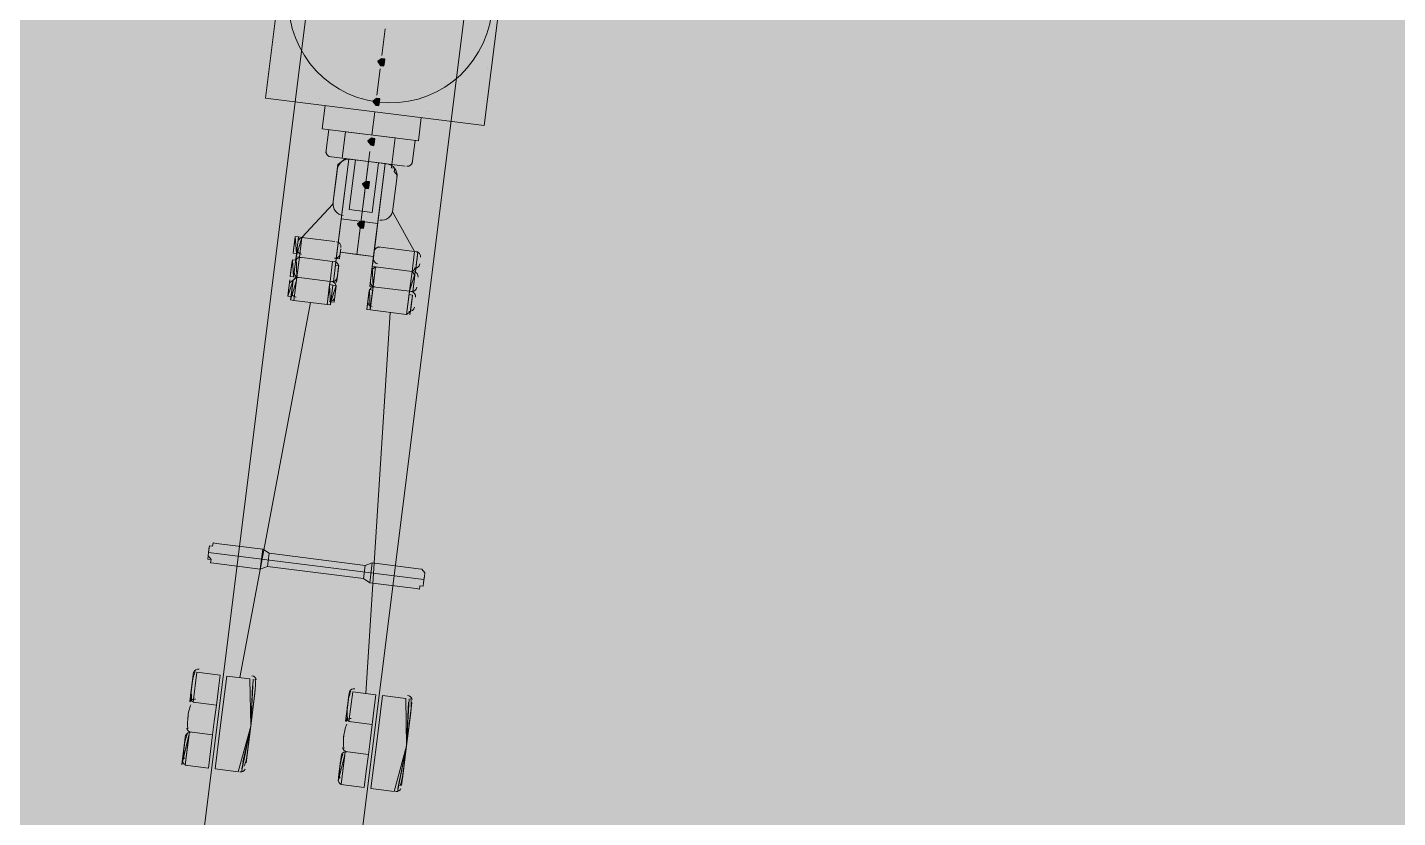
# Model space of a CAD drawing. Header units: metres. Extents: x -4 to 509425, y 7549 to 4732445.
# Drawn here: x 476057.508 to 476060.98, y 4719734.05 to 4719736.052 of the extents above; entities that cross this region are included whole.
import ezdxf

# ---------------------------------------------------------------- set-up
doc = ezdxf.new("R2010")
doc.units = ezdxf.units.M
doc.header["$LTSCALE"] = 0.01
doc.header["$MEASUREMENT"] = 0
doc.layers.get('0').update_dxf_attribs({"lineweight": 0})
doc.layers.add('_SUBESTACIÓN', color=1, linetype='Continuous')
doc.layers.add('SUBESTACION LA VID', color=253, linetype='Continuous')

# ---------------------------------------------------------------- blocks, each defined once
blk = doc.blocks.new('A$Cfff6051d')
at = {"layer": 'SUBESTACION LA VID', "transparency": 33554687}
h = blk.add_hatch(color=256, dxfattribs=at)
h.dxf.hatch_style = 2
h.paths.add_polyline_path([(476058.4125, 4719735.9628), (476058.4135, 4719735.9712), (476058.4051, 4719735.9722), (476058.3956, 4719735.9649), (476058.403, 4719735.9554), (476058.4114, 4719735.9544)])
h = blk.add_hatch(color=256, dxfattribs=at)
h.dxf.hatch_style = 2
h.paths.add_polyline_path([(476058.3998, 4719735.862), (476058.4009, 4719735.8704), (476058.3925, 4719735.8714), (476058.383, 4719735.8641), (476058.3904, 4719735.8546), (476058.3988, 4719735.8536)])
h = blk.add_hatch(color=256, dxfattribs=at)
h.dxf.hatch_style = 2
h.paths.add_polyline_path([(476058.3872, 4719735.7612), (476058.3882, 4719735.7696), (476058.3798, 4719735.7706), (476058.3704, 4719735.7633), (476058.3777, 4719735.7538), (476058.3861, 4719735.7528)])
h = blk.add_hatch(color=256, dxfattribs=at)
h.dxf.hatch_style = 2
h.paths.add_polyline_path([(476058.3735, 4719735.652), (476058.3745, 4719735.6604), (476058.3661, 4719735.6614), (476058.3567, 4719735.6541), (476058.364, 4719735.6446), (476058.3724, 4719735.6436)])
h = blk.add_hatch(color=256, dxfattribs=at)
h.dxf.hatch_style = 2
h.paths.add_polyline_path([(476058.3609, 4719735.5512), (476058.3619, 4719735.5596), (476058.3535, 4719735.5606), (476058.344, 4719735.5533), (476058.3514, 4719735.5438), (476058.3598, 4719735.5428)])
at = {"layer": 'SUBESTACION LA VID', "lineweight": 15}
for p, q in [((476058.4062, 4719735.9806), (476058.4146, 4719736.0478)), ((476058.1373, 4719736.0143), (476058.1373, 4719736.0143)), ((476058.3935, 4719735.8798), (476058.4019, 4719735.947)), ((476058.675, 4719735.9469), (476058.675, 4719735.9469)), ((476058.1216, 4719735.8883), (476058.1216, 4719735.8883)), ((476058.2476, 4719735.8725), (476058.2476, 4719735.8725)), ((476058.2623, 4719735.8536), (476058.2549, 4719735.7948)), ((476058.3809, 4719735.779), (476058.3883, 4719735.8378)), ((476058.3904, 4719735.8546), (476058.3904, 4719735.8546)), ((476058.5248, 4719735.8378), (476058.5248, 4719735.8378)), ((476058.5059, 4719735.8231), (476058.4985, 4719735.7643)), ((476058.6592, 4719735.8209), (476058.6592, 4719735.8209)), ((476058.2549, 4719735.7948), (476058.4985, 4719735.7643)), ((476058.2717, 4719735.7927), (476058.2643, 4719735.7339)), ((476058.3682, 4719735.6782), (476058.3756, 4719735.737)), ((476058.4901, 4719735.7653), (476058.4827, 4719735.7065)), ((476058.2717, 4719735.7245), (476058.3389, 4719735.716)), ((476058.4145, 4719735.7066), (476058.3221, 4719735.7181)), ((476058.3389, 4719735.716), (476058.3977, 4719735.7087)), ((476058.3977, 4719735.7087), (476058.4649, 4719735.7002)), ((476058.2926, 4719735.6877), (476058.2821, 4719735.6037)), ((476058.4333, 4719735.5847), (476058.4439, 4719735.6687)), ((476058.3556, 4719735.5774), (476058.363, 4719735.6362)), ((476058.2033, 4719735.5197), (476058.2821, 4719735.6037)), ((476058.3031, 4719735.5669), (476058.3955, 4719735.5553)), ((476058.4889, 4719735.4839), (476058.4333, 4719735.5847)), ((476058.343, 4719735.4766), (476058.3503, 4719735.5354)), ((476058.1823, 4719735.4882), (476058.1844, 4719735.505)), ((476058.2033, 4719735.5197), (476058.2873, 4719735.5092)), ((476058.302, 4719735.4903), (476058.2999, 4719735.4735)), ((476058.4889, 4719735.4839), (476058.3965, 4719735.4955)), ((476058.1749, 4719735.4294), (476058.1781, 4719735.4546)), ((476058.281, 4719735.4588), (476058.197, 4719735.4693)), ((476058.197, 4719735.4693), (476058.281, 4719735.4588)), ((476058.385, 4719735.4713), (476058.301, 4719735.4819)), ((476058.386, 4719735.4797), (476058.3839, 4719735.4629)), ((476058.4931, 4719735.4493), (476058.4952, 4719735.4661)), ((476058.2957, 4719735.4399), (476058.2925, 4719735.4147)), ((476058.3797, 4719735.4293), (476058.3766, 4719735.4041)), ((476058.3902, 4719735.4451), (476058.4826, 4719735.4335)), ((476058.4826, 4719735.4335), (476058.3902, 4719735.4451)), ((476058.1686, 4719735.379), (476058.1718, 4719735.4042)), ((476058.2747, 4719735.4084), (476058.1907, 4719735.4189)), ((476058.1907, 4719735.4189), (476058.2747, 4719735.4084)), ((476058.2894, 4719735.3895), (476058.2862, 4719735.3643)), ((476058.3839, 4719735.3947), (476058.4763, 4719735.3831)), ((476058.4763, 4719735.3831), (476058.3839, 4719735.3947)), ((476058.4858, 4719735.3905), (476058.4889, 4719735.4157)), ((476058.0465, 4719734.4046), (476058.2253, 4719735.3548)), ((476058.2673, 4719735.3496), (476058.1833, 4719735.3601)), ((476058.3734, 4719735.3789), (476058.3702, 4719735.3537)), ((476058.4794, 4719735.34), (476058.4826, 4719735.3652)), ((476058.4269, 4719735.3296), (476058.3657, 4719734.3646)), ((476058.3765, 4719735.3359), (476058.4689, 4719735.3243))]:
    blk.add_line(p, q, dxfattribs=at)
at = {"layer": 'SUBESTACION LA VID', "lineweight": 0}
for p, q in [((476058.2894, 4719735.4577), (476058.3221, 4719735.7181)), ((476058.3221, 4719735.7181), (476058.2905, 4719735.4661)), ((476058.2905, 4719735.4661), (476058.3221, 4719735.7181)), ((476058.3829, 4719735.4545), (476058.4145, 4719735.7066)), ((476058.3829, 4719735.4545), (476058.4145, 4719735.7066)), ((476058.1865, 4719735.5218), (476058.1813, 4719735.4798)), ((476058.1855, 4719735.5134), (476058.1813, 4719735.4798)), ((476058.1855, 4719735.5134), (476058.1813, 4719735.4798)), ((476058.1855, 4719735.5134), (476058.1823, 4719735.4882)), ((476058.1865, 4719735.5218), (476058.1897, 4719735.4788)), ((476058.1792, 4719735.463), (476058.1749, 4719735.4294)), ((476058.1792, 4719735.463), (476058.1749, 4719735.4294)), ((476058.1781, 4719735.4546), (476058.1749, 4719735.4294)), ((476058.1886, 4719735.4704), (476058.1823, 4719735.42)), ((476058.1886, 4719735.4704), (476058.1907, 4719735.4189)), ((476058.2747, 4719735.4084), (476058.281, 4719735.4588)), ((476058.2747, 4719735.4084), (476058.281, 4719735.4588)), ((476058.3829, 4719735.4545), (476058.385, 4719735.4713)), ((476058.3829, 4719735.4545), (476058.385, 4719735.4713)), ((476058.3829, 4719735.4545), (476058.385, 4719735.4713)), ((476058.3839, 4719735.4629), (476058.385, 4719735.4713)), ((476058.4889, 4719735.4839), (476058.4826, 4719735.4335)), ((476058.4889, 4719735.4839), (476058.4826, 4719735.4335)), ((476058.4973, 4719735.4829), (476058.491, 4719735.4325)), ((476058.4963, 4719735.4745), (476058.4921, 4719735.4409)), ((476058.4963, 4719735.4745), (476058.4921, 4719735.4409)), ((476058.4963, 4719735.4745), (476058.4921, 4719735.4409)), ((476058.2831, 4719735.4073), (476058.2884, 4719735.4493)), ((476058.2831, 4719735.4073), (476058.2884, 4719735.4493)), ((476058.2831, 4719735.4073), (476058.2884, 4719735.4493)), ((476058.2915, 4719735.4063), (476058.2968, 4719735.4483)), ((476058.3755, 4719735.3957), (476058.3808, 4719735.4377)), ((476058.3755, 4719735.3957), (476058.3808, 4719735.4377)), ((476058.3766, 4719735.4041), (476058.3808, 4719735.4377)), ((476058.3766, 4719735.4041), (476058.3808, 4719735.4377)), ((476058.3839, 4719735.3947), (476058.3818, 4719735.4461)), ((476058.3839, 4719735.3947), (476058.3902, 4719735.4451)), ((476058.3839, 4719735.3947), (476058.3902, 4719735.4451)), ((476058.4689, 4719735.3243), (476058.4826, 4719735.4335)), ((476058.491, 4719735.4325), (476058.4763, 4719735.3831)), ((476058.49, 4719735.4241), (476058.4847, 4719735.3821)), ((476058.49, 4719735.4241), (476058.4858, 4719735.3905)), ((476058.49, 4719735.4241), (476058.4858, 4719735.3905)), ((476058.49, 4719735.4241), (476058.4858, 4719735.3905)), ((476058.1728, 4719735.4126), (476058.1676, 4719735.3706)), ((476058.1812, 4719735.4116), (476058.1676, 4719735.3706)), ((476058.1718, 4719735.4042), (476058.1676, 4719735.3706)), ((476058.1718, 4719735.4042), (476058.1676, 4719735.3706)), ((476058.1718, 4719735.4042), (476058.1676, 4719735.3706)), ((476058.1718, 4719735.4042), (476058.1686, 4719735.379)), ((476058.1812, 4719735.4116), (476058.1749, 4719735.3612)), ((476058.1812, 4719735.4116), (476058.1749, 4719735.3612)), ((476058.1812, 4719735.4116), (476058.1749, 4719735.3612)), ((476058.1896, 4719735.4105), (476058.1749, 4719735.3612)), ((476058.1812, 4719735.4116), (476058.176, 4719735.3696)), ((476058.2757, 4719735.3485), (476058.282, 4719735.3989)), ((476058.2768, 4719735.3569), (476058.282, 4719735.3989)), ((476058.2768, 4719735.3569), (476058.282, 4719735.3989)), ((476058.2768, 4719735.3569), (476058.2904, 4719735.3979)), ((476058.2768, 4719735.3569), (476058.2904, 4719735.3979)), ((476058.2852, 4719735.3559), (476058.2894, 4719735.3895)), ((476058.2852, 4719735.3559), (476058.2894, 4719735.3895)), ((476058.2852, 4719735.3559), (476058.2894, 4719735.3895)), ((476058.2862, 4719735.3643), (476058.2894, 4719735.3895)), ((476058.3692, 4719735.3453), (476058.3744, 4719735.3873)), ((476058.3692, 4719735.3453), (476058.3744, 4719735.3873)), ((476058.3765, 4719735.3359), (476058.3828, 4719735.3863)), ((476058.3765, 4719735.3359), (476058.3828, 4719735.3863)), ((476058.3692, 4719735.3453), (476058.3734, 4719735.3789)), ((476058.3692, 4719735.3453), (476058.3734, 4719735.3789)), ((476058.3692, 4719735.3453), (476058.3734, 4719735.3789)), ((476058.3702, 4719735.3537), (476058.3734, 4719735.3789)), ((476058.3702, 4719735.3537), (476058.3734, 4719735.3789)), ((476058.3702, 4719735.3537), (476058.3734, 4719735.3789)), ((476058.4752, 4719735.3747), (476058.4689, 4719735.3243)), ((476058.4752, 4719735.3747), (476058.4689, 4719735.3243)), ((476058.4752, 4719735.3747), (476058.4689, 4719735.3243)), ((476058.4836, 4719735.3737), (476058.4773, 4719735.3232)), ((476058.4836, 4719735.3737), (476058.4784, 4719735.3316)), ((476058.4836, 4719735.3737), (476058.4784, 4719735.3316)), ((476058.4836, 4719735.3737), (476058.4784, 4719735.3316)), ((476058.4826, 4719735.3652), (476058.4784, 4719735.3316)), ((476058.4826, 4719735.3652), (476058.4784, 4719735.3316)), ((476057.9288, 4719734.4193), (476057.9194, 4719734.3437)), ((476057.9152, 4719734.3101), (476057.9141, 4719734.3017)), ((476057.9141, 4719734.3017), (476057.9141, 4719734.3017)), ((476057.9004, 4719734.1925), (476057.9088, 4719734.2597)), ((476058.31, 4719734.2606), (476058.3089, 4719734.2522)), ((476058.3089, 4719734.2522), (476058.3089, 4719734.2522)), ((476058.2952, 4719734.143), (476058.3121, 4719734.2092)), ((476058.4685, 4719734.2322), (476058.437, 4719734.1167))]:
    blk.add_line(p, q, dxfattribs=at)
at = {"layer": 'SUBESTACION LA VID', "lineweight": 15}
for points in [[(476062.275, 4719768.4732), (476062.0338, 4719766.5495), (476057.6569, 4719731.6377)], [(476062.6698, 4719768.4237), (476062.4286, 4719766.5), (476058.0517, 4719731.5882)], [(476058.735, 4719736.3575), (476058.6655, 4719735.8031), (476058.111, 4719735.8726), (476058.1806, 4719736.427), (476058.735, 4719736.3575)], [(476058.3053, 4719735.7202), (476058.3137, 4719735.7874), (476058.4397, 4719735.7716), (476058.4313, 4719735.7044), (476058.3053, 4719735.7202)], [(476058.2821, 4719735.6037), (476058.2926, 4719735.6877), (476058.2937, 4719735.6961), (476058.2947, 4719735.7045), (476058.3042, 4719735.7118), (476058.3137, 4719735.7192), (476058.3221, 4719735.7181), (476058.3725, 4719735.7118), (476058.343, 4719735.4766), (476058.301, 4719735.4819), (476058.2999, 4719735.4735), (476058.2989, 4719735.4651), (476058.2905, 4719735.4661), (476058.2894, 4719735.4577), (476058.281, 4719735.4588), (476058.2894, 4719735.4577), (476058.2884, 4719735.4493), (476058.2968, 4719735.4483), (476058.2957, 4719735.4399), (476058.2925, 4719735.4147), (476058.2915, 4719735.4063), (476058.2831, 4719735.4073), (476058.2747, 4719735.4084), (476058.2736, 4719735.4), (476058.282, 4719735.3989), (476058.2904, 4719735.3979), (476058.2894, 4719735.3895), (476058.2862, 4719735.3643), (476058.2852, 4719735.3559), (476058.2768, 4719735.3569), (476058.2757, 4719735.3485), (476058.2673, 4719735.3496), (476058.1833, 4719735.3601), (476058.1749, 4719735.3612), (476058.176, 4719735.3696), (476058.1676, 4719735.3706), (476058.1686, 4719735.379), (476058.1718, 4719735.4042), (476058.1812, 4719735.4116), (476058.1907, 4719735.4189), (476058.1823, 4719735.42), (476058.1739, 4719735.421), (476058.1749, 4719735.4294), (476058.1781, 4719735.4546), (476058.1792, 4719735.463), (476058.1876, 4719735.462), (476058.1886, 4719735.4704), (476058.197, 4719735.4693), (476058.1886, 4719735.4704), (476058.1897, 4719735.4788), (476058.1813, 4719735.4798), (476058.1823, 4719735.4882), (476058.1844, 4719735.505), (476058.1855, 4719735.5134), (476058.1865, 4719735.5218), (476058.1949, 4719735.5208), (476058.2033, 4719735.5197), (476058.2821, 4719735.6037)], [(476058.3389, 4719735.716), (476058.3231, 4719735.59), (476058.3819, 4719735.5827), (476058.3977, 4719735.7087)], [(476058.4333, 4719735.5847), (476058.4439, 4719735.6687), (476058.4449, 4719735.6771), (476058.4376, 4719735.6866), (476058.4386, 4719735.695), (476058.4302, 4719735.696), (476058.4313, 4719735.7044), (476058.4229, 4719735.7055), (476058.4145, 4719735.7066), (476058.3725, 4719735.7118), (476058.343, 4719735.4766), (476058.385, 4719735.4713), (476058.3839, 4719735.4629), (476058.3829, 4719735.4545), (476058.3818, 4719735.4461), (476058.3902, 4719735.4451), (476058.3818, 4719735.4461), (476058.3808, 4719735.4377), (476058.3797, 4719735.4293), (476058.3766, 4719735.4041), (476058.3755, 4719735.3957), (476058.3839, 4719735.3947), (476058.3828, 4719735.3863), (476058.3744, 4719735.3873), (476058.3734, 4719735.3789), (476058.3702, 4719735.3537), (476058.3692, 4719735.3453), (476058.3681, 4719735.3369), (476058.3765, 4719735.3359), (476058.4689, 4719735.3243), (476058.4784, 4719735.3316), (476058.4794, 4719735.34), (476058.4826, 4719735.3652), (476058.4836, 4719735.3737), (476058.4752, 4719735.3747), (476058.4763, 4719735.3831), (476058.4847, 4719735.3821), (476058.4858, 4719735.3905), (476058.4889, 4719735.4157), (476058.49, 4719735.4241), (476058.4826, 4719735.4335), (476058.4921, 4719735.4409), (476058.4931, 4719735.4493), (476058.4952, 4719735.4661), (476058.4963, 4719735.4745), (476058.4973, 4719735.4829), (476058.4889, 4719735.4839), (476058.4333, 4719735.5847)], [(476057.9867, 4719734.7448), (476057.9783, 4719734.7459), (476057.9773, 4719734.7375), (476057.9689, 4719734.7385), (476057.9678, 4719734.7301), (476057.9657, 4719734.7133), (476057.9731, 4719734.7039), (476057.972, 4719734.6955), (476057.9804, 4719734.6944), (476058.098, 4719734.6797), (476058.1043, 4719734.7301), (476057.9867, 4719734.7448)], [(476058.5128, 4719734.6533), (476058.5138, 4719734.6617), (476058.5149, 4719734.6701), (476058.5075, 4719734.6795), (476058.4991, 4719734.6806), (476058.3815, 4719734.6953), (476058.3637, 4719734.689), (476058.1201, 4719734.7196), (476058.1043, 4719734.7301), (476057.9867, 4719734.7448), (476057.9783, 4719734.7459), (476057.9773, 4719734.7375), (476057.9689, 4719734.7385), (476057.9678, 4719734.7301), (476057.9668, 4719734.7217), (476058.5128, 4719734.6533)], [(476058.1043, 4719734.7301), (476058.098, 4719734.6797), (476058.1159, 4719734.686), (476058.1201, 4719734.7196), (476058.1043, 4719734.7301)], [(476058.5128, 4719734.6533), (476058.5117, 4719734.6449), (476058.5107, 4719734.6365), (476058.5023, 4719734.6375), (476058.5012, 4719734.6291), (476058.4928, 4719734.6302), (476058.3752, 4719734.6449), (476058.3595, 4719734.6554), (476058.1159, 4719734.686), (476058.098, 4719734.6797), (476057.9804, 4719734.6944), (476057.972, 4719734.6955), (476057.9731, 4719734.7039), (476057.9647, 4719734.7049), (476057.9657, 4719734.7133), (476057.9668, 4719734.7217), (476058.5128, 4719734.6533)], [(476058.3637, 4719734.689), (476058.3595, 4719734.6554), (476058.1159, 4719734.686), (476058.1201, 4719734.7196), (476058.3637, 4719734.689)], [(476058.3815, 4719734.6953), (476058.3752, 4719734.6449), (476058.3595, 4719734.6554), (476058.3637, 4719734.689), (476058.3815, 4719734.6953)], [(476058.4991, 4719734.6806), (476058.3815, 4719734.6953), (476058.3752, 4719734.6449), (476058.4928, 4719734.6302), (476058.5012, 4719734.6291), (476058.5023, 4719734.6375), (476058.5107, 4719734.6365), (476058.5117, 4719734.6449), (476058.5138, 4719734.6617), (476058.5149, 4719734.6701), (476058.5075, 4719734.6795), (476058.4991, 4719734.6806)], [(476057.9278, 4719734.3427), (476057.9866, 4719734.3353), (476057.9918, 4719734.3773), (476057.996, 4719734.4109), (476057.9372, 4719734.4183)], [(476058.0422, 4719734.1662), (476057.9834, 4719734.1736), (476057.9981, 4719734.2912), (476058.0129, 4719734.4088), (476058.0717, 4719734.4014)], [(476058.0842, 4719734.3657), (476058.0737, 4719734.2817), (476058.0642, 4719734.2061)], [(476058.3226, 4719734.2932), (476058.3814, 4719734.2858), (476058.3867, 4719734.3278), (476058.3909, 4719734.3614), (476058.3321, 4719734.3688)], [(476058.437, 4719734.1167), (476058.3782, 4719734.1241), (476058.3929, 4719734.2417), (476058.4077, 4719734.3593), (476058.4665, 4719734.3519)], [(476057.9183, 4719734.2671), (476057.9771, 4719734.2597), (476057.9813, 4719734.2933), (476057.9866, 4719734.3353), (476057.9278, 4719734.3427)], [(476058.4791, 4719734.3162), (476058.4685, 4719734.2322), (476058.4591, 4719734.1566)], [(476058.3131, 4719734.2176), (476058.3719, 4719734.2102), (476058.3761, 4719734.2438), (476058.3814, 4719734.2858), (476058.3226, 4719734.2932)], [(476057.9078, 4719734.1831), (476057.9666, 4719734.1757), (476057.9718, 4719734.2177), (476057.9771, 4719734.2597), (476057.9183, 4719734.2671)], [(476058.3026, 4719734.1336), (476058.3614, 4719734.1262), (476058.3666, 4719734.1682), (476058.3719, 4719734.2102), (476058.3131, 4719734.2176)]]:
    blk.add_lwpolyline(points, dxfattribs=at)
at = {"layer": 'SUBESTACION LA VID'}
for points in [[(476058.4125, 4719735.9628), (476058.4135, 4719735.9712), (476058.4051, 4719735.9722), (476058.3956, 4719735.9649), (476058.403, 4719735.9554), (476058.4114, 4719735.9544)], [(476058.3998, 4719735.862), (476058.4009, 4719735.8704), (476058.3925, 4719735.8714), (476058.383, 4719735.8641), (476058.3904, 4719735.8546), (476058.3988, 4719735.8536)], [(476058.3872, 4719735.7612), (476058.3882, 4719735.7696), (476058.3798, 4719735.7706), (476058.3704, 4719735.7633), (476058.3777, 4719735.7538), (476058.3861, 4719735.7528)], [(476058.3735, 4719735.652), (476058.3745, 4719735.6604), (476058.3661, 4719735.6614), (476058.3567, 4719735.6541), (476058.364, 4719735.6446), (476058.3724, 4719735.6436)], [(476058.3609, 4719735.5512), (476058.3619, 4719735.5596), (476058.3535, 4719735.5606), (476058.344, 4719735.5533), (476058.3514, 4719735.5438), (476058.3598, 4719735.5428)]]:
    blk.add_lwpolyline(points, close=True, dxfattribs=at)
at = {"layer": 'SUBESTACION LA VID', "lineweight": 0}
for points in [[(476058.4125, 4719735.9628), (476058.4135, 4719735.9712), (476058.4051, 4719735.9722), (476058.3956, 4719735.9649), (476058.403, 4719735.9554), (476058.4114, 4719735.9544)], [(476058.3998, 4719735.862), (476058.4009, 4719735.8704), (476058.3925, 4719735.8714), (476058.383, 4719735.8641), (476058.3904, 4719735.8546), (476058.3988, 4719735.8536)], [(476058.3872, 4719735.7612), (476058.3882, 4719735.7696), (476058.3798, 4719735.7706), (476058.3704, 4719735.7633), (476058.3777, 4719735.7538), (476058.3861, 4719735.7528)], [(476058.3735, 4719735.652), (476058.3745, 4719735.6604), (476058.3661, 4719735.6614), (476058.3567, 4719735.6541), (476058.364, 4719735.6446), (476058.3724, 4719735.6436)], [(476058.3609, 4719735.5512), (476058.3619, 4719735.5596), (476058.3535, 4719735.5606), (476058.344, 4719735.5533), (476058.3514, 4719735.5438), (476058.3598, 4719735.5428)]]:
    blk.add_lwpolyline(points, close=True, dxfattribs=at)
for points in [[(476058.2937, 4719735.6961), (476058.2821, 4719735.6037), (476058.2947, 4719735.7045), (476058.2821, 4719735.6037), (476058.2947, 4719735.7045)], [(476058.3221, 4719735.7181), (476058.2894, 4719735.4577), (476058.2831, 4719735.4073)], [(476058.2831, 4719735.4073), (476058.2894, 4719735.4577), (476058.3221, 4719735.7181), (476058.2894, 4719735.4577)], [(476058.3829, 4719735.4545), (476058.4145, 4719735.7066), (476058.3818, 4719735.4461), (476058.3755, 4719735.3957)], [(476058.1855, 4719735.5134), (476058.1813, 4719735.4798), (476058.1855, 4719735.5134)], [(476058.1949, 4719735.5208), (476058.1886, 4719735.4704), (476058.1823, 4719735.42)], [(476058.1823, 4719735.42), (476058.1886, 4719735.4704), (476058.1949, 4719735.5208)], [(476058.1823, 4719735.42), (476058.1886, 4719735.4704), (476058.1949, 4719735.5208)], [(476058.1949, 4719735.5208), (476058.1886, 4719735.4704), (476058.2033, 4719735.5197)], [(476058.2033, 4719735.5197), (476058.197, 4719735.4693), (476058.1907, 4719735.4189)], [(476058.1739, 4719735.421), (476058.1792, 4719735.463), (476058.1823, 4719735.42)], [(476058.1792, 4719735.463), (476058.1749, 4719735.4294), (476058.1792, 4719735.463)], [(476058.197, 4719735.4693), (476058.1833, 4719735.3601), (476058.1907, 4719735.4189)], [(476058.2831, 4719735.4073), (476058.2894, 4719735.4577), (476058.2831, 4719735.4073)], [(476058.4889, 4719735.4839), (476058.4826, 4719735.4335), (476058.4763, 4719735.3831)], [(476058.4889, 4719735.4839), (476058.4826, 4719735.4335), (476058.4763, 4719735.3831)], [(476058.4763, 4719735.3831), (476058.4826, 4719735.4335), (476058.4889, 4719735.4839)], [(476058.4973, 4719735.4829), (476058.4921, 4719735.4409), (476058.4973, 4719735.4829)], [(476058.4921, 4719735.4409), (476058.4963, 4719735.4745), (476058.4931, 4719735.4493)], [(476058.2831, 4719735.4073), (476058.2884, 4719735.4493), (476058.2831, 4719735.4073)], [(476058.2925, 4719735.4147), (476058.2968, 4719735.4483), (476058.2925, 4719735.4147)], [(476058.2925, 4719735.4147), (476058.2968, 4719735.4483), (476058.2925, 4719735.4147)], [(476058.2968, 4719735.4483), (476058.2925, 4719735.4147), (476058.2957, 4719735.4399)], [(476058.2925, 4719735.4147), (476058.2957, 4719735.4399), (476058.2925, 4719735.4147)], [(476058.3808, 4719735.4377), (476058.3755, 4719735.3957), (476058.3818, 4719735.4461)], [(476058.3755, 4719735.3957), (476058.3808, 4719735.4377), (476058.3755, 4719735.3957)], [(476058.3902, 4719735.4451), (476058.3765, 4719735.3359), (476058.3839, 4719735.3947)], [(476058.3766, 4719735.4041), (476058.3808, 4719735.4377), (476058.3766, 4719735.4041)], [(476058.3766, 4719735.4041), (476058.3808, 4719735.4377), (476058.3766, 4719735.4041)], [(476058.3766, 4719735.4041), (476058.3797, 4719735.4293), (476058.3766, 4719735.4041)], [(476058.4689, 4719735.3243), (476058.4763, 4719735.3831), (476058.4826, 4719735.4335)], [(476058.49, 4719735.4241), (476058.4847, 4719735.3821), (476058.49, 4719735.4241)], [(476058.4889, 4719735.4157), (476058.4858, 4719735.3905), (476058.49, 4719735.4241)], [(476058.2747, 4719735.4084), (476058.2673, 4719735.3496), (476058.2736, 4719735.4)], [(476058.2673, 4719735.3496), (476058.2736, 4719735.4), (476058.2673, 4719735.3496)], [(476058.2673, 4719735.3496), (476058.2736, 4719735.4), (476058.2757, 4719735.3485)], [(476058.2757, 4719735.3485), (476058.282, 4719735.3989), (476058.2757, 4719735.3485)], [(476058.2757, 4719735.3485), (476058.282, 4719735.3989), (476058.2757, 4719735.3485)], [(476058.2757, 4719735.3485), (476058.282, 4719735.3989), (476058.2757, 4719735.3485)], [(476058.2768, 4719735.3569), (476058.282, 4719735.3989), (476058.2768, 4719735.3569)], [(476058.2852, 4719735.3559), (476058.2894, 4719735.3895), (476058.2852, 4719735.3559)], [(476058.2862, 4719735.3643), (476058.2894, 4719735.3895), (476058.2862, 4719735.3643)], [(476058.3681, 4719735.3369), (476058.3744, 4719735.3873), (476058.3681, 4719735.3369)], [(476058.3681, 4719735.3369), (476058.3744, 4719735.3873), (476058.3765, 4719735.3359)], [(476058.3692, 4719735.3453), (476058.3744, 4719735.3873), (476058.3692, 4719735.3453)], [(476058.3692, 4719735.3453), (476058.3744, 4719735.3873), (476058.3692, 4719735.3453)], [(476058.3765, 4719735.3359), (476058.3828, 4719735.3863), (476058.3765, 4719735.3359)], [(476058.3765, 4719735.3359), (476058.3828, 4719735.3863), (476058.3765, 4719735.3359)], [(476058.3765, 4719735.3359), (476058.3828, 4719735.3863), (476058.3765, 4719735.3359)], [(476058.3702, 4719735.3537), (476058.3734, 4719735.3789), (476058.3692, 4719735.3453)], [(476058.4794, 4719735.34), (476058.4826, 4719735.3652), (476058.4784, 4719735.3316)], [(476057.9668, 4719734.7217), (476057.9689, 4719734.7385), (476057.9668, 4719734.7217), (476057.9689, 4719734.7385)], [(476057.9668, 4719734.7217), (476057.9657, 4719734.7133), (476057.9668, 4719734.7217), (476057.9647, 4719734.7049)], [(476057.9194, 4719734.3437), (476057.9288, 4719734.4193), (476057.9204, 4719734.3521)], [(476057.9288, 4719734.4193), (476057.9204, 4719734.3521), (476057.9288, 4719734.4193), (476057.9204, 4719734.3521)], [(476057.9288, 4719734.4193), (476057.9204, 4719734.3521), (476057.9278, 4719734.4109)], [(476057.9372, 4719734.4183), (476057.9278, 4719734.3427), (476057.9372, 4719734.4183)], [(476057.9204, 4719734.3521), (476057.9278, 4719734.4109), (476057.9215, 4719734.3605), (476057.9278, 4719734.4109)], [(476057.9267, 4719734.4025), (476057.9215, 4719734.3605), (476057.9267, 4719734.4025), (476057.9215, 4719734.3605)], [(476057.9215, 4719734.3605), (476057.9267, 4719734.4025), (476057.9225, 4719734.3689), (476057.9267, 4719734.4025)], [(476057.9257, 4719734.3941), (476057.9225, 4719734.3689), (476057.9257, 4719734.3941)], [(476057.9225, 4719734.3689), (476057.9257, 4719734.3941), (476057.9236, 4719734.3773)], [(476057.9257, 4719734.3941), (476057.9236, 4719734.3773), (476057.9257, 4719734.3941)], [(476057.9246, 4719734.3857), (476057.9236, 4719734.3773), (476057.9246, 4719734.3857)], [(476058.0737, 4719734.2817), (476058.0717, 4719734.4014), (476058.0737, 4719734.2817)], [(476058.0737, 4719734.2817), (476058.079, 4719734.392), (476058.0737, 4719734.2817), (476058.0801, 4719734.4004), (476058.0737, 4719734.2817), (476058.0801, 4719734.4004), (476058.0737, 4719734.2817), (476058.0801, 4719734.4004)], [(476058.0737, 4719734.2817), (476058.0842, 4719734.3657), (476058.0737, 4719734.2817), (476058.0853, 4719734.3741), (476058.0737, 4719734.2817), (476058.0853, 4719734.3741), (476058.0737, 4719734.2817), (476058.078, 4719734.3836), (476058.0737, 4719734.2817), (476058.078, 4719734.3836)], [(476058.3142, 4719734.2942), (476058.3237, 4719734.3698), (476058.3152, 4719734.3026)], [(476058.3237, 4719734.3698), (476058.3152, 4719734.3026), (476058.3237, 4719734.3698), (476058.3152, 4719734.3026)], [(476058.3237, 4719734.3698), (476058.3152, 4719734.3026), (476058.3226, 4719734.3614)], [(476058.3152, 4719734.3026), (476058.3226, 4719734.3614), (476058.3163, 4719734.311), (476058.3226, 4719734.3614)], [(476058.3216, 4719734.353), (476058.3163, 4719734.311), (476058.3216, 4719734.353), (476058.3163, 4719734.311)], [(476058.3163, 4719734.311), (476058.3216, 4719734.353), (476058.3173, 4719734.3194), (476058.3216, 4719734.353)], [(476058.3205, 4719734.3446), (476058.3173, 4719734.3194), (476058.3205, 4719734.3446)], [(476058.3173, 4719734.3194), (476058.3205, 4719734.3446), (476058.3184, 4719734.3278)], [(476058.3205, 4719734.3446), (476058.3184, 4719734.3278), (476058.3205, 4719734.3446)], [(476058.3321, 4719734.3688), (476058.3226, 4719734.2932), (476058.3321, 4719734.3688)], [(476058.3321, 4719734.3688), (476058.3226, 4719734.2932), (476058.3321, 4719734.3688), (476058.3226, 4719734.2932), (476058.3321, 4719734.3688)], [(476058.4685, 4719734.2322), (476058.4749, 4719734.3509), (476058.4685, 4719734.2322), (476058.4749, 4719734.3509), (476058.4685, 4719734.2322), (476058.4749, 4719734.3509), (476058.4685, 4719734.2322), (476058.4665, 4719734.3519)], [(476058.3195, 4719734.3362), (476058.3184, 4719734.3278), (476058.3195, 4719734.3362)], [(476058.4822, 4719734.3414), (476058.4685, 4719734.2322), (476058.4738, 4719734.3425)], [(476058.4685, 4719734.2322), (476058.4791, 4719734.3162), (476058.4685, 4719734.2322), (476058.4801, 4719734.3246), (476058.4685, 4719734.2322), (476058.4801, 4719734.3246), (476058.4685, 4719734.2322), (476058.4812, 4719734.333), (476058.4685, 4719734.2322), (476058.4812, 4719734.333)], [(476058.0737, 4719734.2817), (476058.0516, 4719734.1736), (476058.0737, 4719734.2817), (476058.0516, 4719734.1736), (476058.0737, 4719734.2817), (476058.0506, 4719734.1652), (476058.0737, 4719734.2817), (476058.0422, 4719734.1662), (476058.0737, 4719734.2817)], [(476058.0737, 4719734.2817), (476058.0527, 4719734.182), (476058.0737, 4719734.2817), (476058.0527, 4719734.182)], [(476058.0737, 4719734.2817), (476058.0632, 4719734.1977), (476058.0737, 4719734.2817), (476058.0632, 4719734.1977), (476058.0737, 4719734.2817), (476058.0621, 4719734.1893), (476058.0737, 4719734.2817), (476058.0537, 4719734.1904)], [(476057.9172, 4719734.2587), (476057.8994, 4719734.1841), (476057.9088, 4719734.2597), (476057.8994, 4719734.1841), (476057.9088, 4719734.2597)], [(476057.9004, 4719734.1925), (476057.9088, 4719734.2597), (476057.9004, 4719734.1925)], [(476057.9004, 4719734.1925), (476057.9088, 4719734.2597), (476057.9004, 4719734.1925), (476057.9088, 4719734.2597)], [(476057.9004, 4719734.1925), (476057.9078, 4719734.2513), (476057.9004, 4719734.1925)], [(476057.9004, 4719734.1925), (476057.9078, 4719734.2513), (476057.9004, 4719734.1925), (476057.9078, 4719734.2513)], [(476057.9078, 4719734.2513), (476057.9015, 4719734.2009), (476057.9067, 4719734.2429), (476057.9015, 4719734.2009)], [(476057.9015, 4719734.2009), (476057.9067, 4719734.2429), (476057.9015, 4719734.2009), (476057.9067, 4719734.2429)], [(476057.9067, 4719734.2429), (476057.9025, 4719734.2093), (476057.9057, 4719734.2345)], [(476057.9183, 4719734.2671), (476057.9078, 4719734.1831), (476057.9172, 4719734.2587)], [(476057.9078, 4719734.1831), (476057.9172, 4719734.2587), (476057.9078, 4719734.1831), (476057.9172, 4719734.2587), (476057.9078, 4719734.1831)], [(476057.9078, 4719734.1831), (476057.9172, 4719734.2587), (476057.9078, 4719734.1831), (476057.9172, 4719734.2587)], [(476057.9036, 4719734.2177), (476057.9057, 4719734.2345), (476057.9036, 4719734.2177)], [(476057.9057, 4719734.2345), (476057.9036, 4719734.2177), (476057.9046, 4719734.2261)], [(476057.9036, 4719734.2177), (476057.9046, 4719734.2261), (476057.9036, 4719734.2177)], [(476058.2952, 4719734.143), (476058.3037, 4719734.2102), (476058.2952, 4719734.143)], [(476058.2952, 4719734.143), (476058.3037, 4719734.2102), (476058.2952, 4719734.143), (476058.3037, 4719734.2102)], [(476058.3131, 4719734.2176), (476058.3026, 4719734.1336), (476058.3121, 4719734.2092)], [(476058.3026, 4719734.1336), (476058.3121, 4719734.2092), (476058.3026, 4719734.1336), (476058.3121, 4719734.2092), (476058.3026, 4719734.1336)], [(476058.3026, 4719734.1336), (476058.3121, 4719734.2092), (476058.3026, 4719734.1336), (476058.3121, 4719734.2092)], [(476058.3026, 4719734.1336), (476058.3121, 4719734.2092), (476058.3026, 4719734.1336), (476058.3121, 4719734.2092), (476058.3026, 4719734.1336)], [(476058.4685, 4719734.2322), (476058.4464, 4719734.1241), (476058.4685, 4719734.2322), (476058.4464, 4719734.1241), (476058.4685, 4719734.2322), (476058.4454, 4719734.1157), (476058.4685, 4719734.2322), (476058.4454, 4719734.1157)], [(476058.4685, 4719734.2322), (476058.4559, 4719734.1314), (476058.4685, 4719734.2322), (476058.4559, 4719734.1314)], [(476058.4685, 4719734.2322), (476058.458, 4719734.1482), (476058.4685, 4719734.2322), (476058.458, 4719734.1482), (476058.4685, 4719734.2322), (476058.4569, 4719734.1398), (476058.4685, 4719734.2322), (476058.4569, 4719734.1398)], [(476058.2952, 4719734.143), (476058.3026, 4719734.2018), (476058.2952, 4719734.143)], [(476058.2952, 4719734.143), (476058.3026, 4719734.2018), (476058.2952, 4719734.143), (476058.3026, 4719734.2018)], [(476058.3026, 4719734.2018), (476058.2963, 4719734.1514), (476058.3016, 4719734.1934), (476058.2963, 4719734.1514)], [(476058.2963, 4719734.1514), (476058.3016, 4719734.1934), (476058.2963, 4719734.1514), (476058.3016, 4719734.1934)], [(476058.3016, 4719734.1934), (476058.2973, 4719734.1598), (476058.3005, 4719734.185)], [(476058.2984, 4719734.1682), (476058.3005, 4719734.185), (476058.2984, 4719734.1682)], [(476058.3005, 4719734.185), (476058.2984, 4719734.1682), (476058.2994, 4719734.1766)], [(476058.2984, 4719734.1682), (476058.2994, 4719734.1766), (476058.2984, 4719734.1682)]]:
    blk.add_lwpolyline(points, dxfattribs=at)
at = {"layer": 'SUBESTACION LA VID', "lineweight": 15}
blk.add_open_spline([(476058.4599, 4719736.3749), (476058.3184, 4719736.3927), (476058.1893, 4719736.2923), (476058.1715, 4719736.1508), (476058.1538, 4719736.0093), (476058.2541, 4719735.8802), (476058.3956, 4719735.8625), (476058.5371, 4719735.8448), (476058.6662, 4719735.9451), (476058.6839, 4719736.0866), (476058.7017, 4719736.2281), (476058.6014, 4719736.3572), (476058.4599, 4719736.3749)], degree=3, knots=[0, 0, 0, 0, 1, 1, 1, 2, 2, 2, 3, 3, 3, 4, 4, 4, 4], dxfattribs=at)
for points in [[(476058.2648, 4719735.7381), (476058.264, 4719735.7312), (476058.2689, 4719735.7248), (476058.2759, 4719735.7239)], [(476058.3263, 4719735.7176), (476058.31, 4719735.7197), (476058.2952, 4719735.7081), (476058.2932, 4719735.6919)], [(476058.4444, 4719735.6729), (476058.4464, 4719735.6892), (476058.4349, 4719735.704), (476058.4187, 4719735.706)], [(476058.4691, 4719735.6997), (476058.476, 4719735.6988), (476058.4824, 4719735.7038), (476058.4832, 4719735.7107)], [(476058.2826, 4719735.6079), (476058.2806, 4719735.5917), (476058.2921, 4719735.5768), (476058.3084, 4719735.5748)], [(476058.4008, 4719735.5632), (476058.417, 4719735.5612), (476058.4318, 4719735.5727), (476058.4338, 4719735.5889)], [(476058.1912, 4719735.4914), (476058.1904, 4719735.4844), (476058.1953, 4719735.4781), (476058.2023, 4719735.4772)], [(476058.2075, 4719735.5192), (476058.2006, 4719735.5201), (476058.1942, 4719735.5151), (476058.1933, 4719735.5082)], [(476058.3025, 4719735.4945), (476058.3034, 4719735.5014), (476058.2985, 4719735.5078), (476058.2915, 4719735.5087)], [(476058.4007, 4719735.495), (476058.3938, 4719735.4958), (476058.3874, 4719735.4909), (476058.3866, 4719735.4839)], [(476058.2012, 4719735.4688), (476058.1942, 4719735.4697), (476058.1879, 4719735.4647), (476058.187, 4719735.4578)], [(476058.2962, 4719735.4441), (476058.2971, 4719735.451), (476058.2922, 4719735.4574), (476058.2852, 4719735.4583)], [(476058.2863, 4719735.4667), (476058.2932, 4719735.4658), (476058.2996, 4719735.4707), (476058.3004, 4719735.4777)], [(476058.3844, 4719735.4671), (476058.3836, 4719735.4602), (476058.3885, 4719735.4538), (476058.3955, 4719735.453)], [(476058.5042, 4719735.4692), (476058.505, 4719735.4762), (476058.5001, 4719735.4825), (476058.4931, 4719735.4834)], [(476058.1839, 4719735.4326), (476058.183, 4719735.4256), (476058.1879, 4719735.4193), (476058.1949, 4719735.4184)], [(476058.3944, 4719735.4446), (476058.3874, 4719735.4454), (476058.3811, 4719735.4405), (476058.3802, 4719735.4335)], [(476058.4978, 4719735.4188), (476058.4987, 4719735.4258), (476058.4938, 4719735.4321), (476058.4868, 4719735.433)], [(476058.4879, 4719735.4414), (476058.4948, 4719735.4405), (476058.5012, 4719735.4454), (476058.502, 4719735.4524)], [(476058.1949, 4719735.4184), (476058.1879, 4719735.4193), (476058.1816, 4719735.4143), (476058.1807, 4719735.4074)], [(476058.2789, 4719735.4079), (476058.2858, 4719735.407), (476058.2922, 4719735.4119), (476058.2931, 4719735.4189)], [(476058.2899, 4719735.3937), (476058.2908, 4719735.4006), (476058.2858, 4719735.407), (476058.2789, 4719735.4079)], [(476058.3881, 4719735.3942), (476058.3811, 4719735.395), (476058.3748, 4719735.3901), (476058.3739, 4719735.3831)], [(476058.3771, 4719735.4083), (476058.3762, 4719735.4014), (476058.3811, 4719735.395), (476058.3881, 4719735.3942)], [(476058.4805, 4719735.3826), (476058.4875, 4719735.3817), (476058.4938, 4719735.3866), (476058.4947, 4719735.3936)], [(476058.1775, 4719735.3822), (476058.1767, 4719735.3752), (476058.1816, 4719735.3689), (476058.1886, 4719735.368)], [(476058.2726, 4719735.3574), (476058.2795, 4719735.3566), (476058.2859, 4719735.3615), (476058.2867, 4719735.3685)], [(476058.3708, 4719735.3579), (476058.3699, 4719735.351), (476058.3748, 4719735.3446), (476058.3818, 4719735.3438)], [(476058.4915, 4719735.3684), (476058.4924, 4719735.3754), (476058.4875, 4719735.3817), (476058.4805, 4719735.3826)], [(476058.4742, 4719735.3322), (476058.4811, 4719735.3313), (476058.4875, 4719735.3362), (476058.4884, 4719735.3432)], [(476057.9327, 4719734.4201), (476057.9288, 4719734.4099), (476057.9262, 4719734.3991), (476057.925, 4719734.3882)], [(476057.9428, 4719734.4261), (476057.9371, 4719734.427), (476057.9316, 4719734.4239), (476057.9293, 4719734.4186)], [(476057.9243, 4719734.3833), (476057.9228, 4719734.3723), (476057.9227, 4719734.3613), (476057.9239, 4719734.3504)], [(476058.0879, 4719734.3987), (476058.0869, 4719734.4044), (476058.0823, 4719734.4088), (476058.0765, 4719734.4093)], [(476058.0845, 4719734.3682), (476058.0861, 4719734.3791), (476058.0862, 4719734.3901), (476058.0849, 4719734.4011)], [(476057.9334, 4719734.3505), (476057.9277, 4719734.3514), (476057.9221, 4719734.3483), (476057.9198, 4719734.343)], [(476057.921, 4719734.3527), (476057.9219, 4719734.347), (476057.9266, 4719734.3427), (476057.9323, 4719734.3421)], [(476058.3275, 4719734.3706), (476058.3236, 4719734.3604), (476058.321, 4719734.3496), (476058.3198, 4719734.3387)], [(476058.3376, 4719734.3766), (476058.332, 4719734.3775), (476058.3264, 4719734.3744), (476058.3241, 4719734.3691)], [(476058.4827, 4719734.3492), (476058.4817, 4719734.3549), (476058.4771, 4719734.3593), (476058.4714, 4719734.3598)], [(476058.4794, 4719734.3187), (476058.4809, 4719734.3296), (476058.481, 4719734.3406), (476058.4798, 4719734.3516)], [(476057.9221, 4719734.3361), (476057.9182, 4719734.3259), (476057.9156, 4719734.3151), (476057.9144, 4719734.3042)], [(476058.3192, 4719734.3338), (476058.3176, 4719734.3228), (476058.3175, 4719734.3118), (476058.3187, 4719734.3009)], [(476057.9115, 4719734.2771), (476057.9125, 4719734.2714), (476057.9171, 4719734.2671), (476057.9228, 4719734.2665)], [(476057.9149, 4719734.3077), (476057.9133, 4719734.2967), (476057.9132, 4719734.2857), (476057.9145, 4719734.2748)], [(476058.317, 4719734.2866), (476058.3131, 4719734.2764), (476058.3105, 4719734.2656), (476058.3092, 4719734.2547)], [(476058.3282, 4719734.301), (476058.3225, 4719734.3019), (476058.3169, 4719734.2988), (476058.3146, 4719734.2935)], [(476058.3158, 4719734.3032), (476058.3168, 4719734.2975), (476058.3214, 4719734.2932), (476058.3271, 4719734.2926)], [(476057.9127, 4719734.2605), (476057.9088, 4719734.2503), (476057.9062, 4719734.2395), (476057.9049, 4719734.2286)], [(476057.9228, 4719734.2665), (476057.9171, 4719734.2674), (476057.9116, 4719734.2643), (476057.9093, 4719734.259)], [(476058.3097, 4719734.2582), (476058.3082, 4719734.2472), (476058.308, 4719734.2362), (476058.3093, 4719734.2253)], [(476057.9054, 4719734.232), (476057.9039, 4719734.2211), (476057.9037, 4719734.2101), (476057.905, 4719734.1992)], [(476058.0572, 4719734.1801), (476058.0611, 4719734.1904), (476058.0637, 4719734.2011), (476058.065, 4719734.212)], [(476058.3075, 4719734.211), (476058.3036, 4719734.2008), (476058.301, 4719734.19), (476058.2998, 4719734.1791)], [(476058.3176, 4719734.217), (476058.3119, 4719734.2179), (476058.3064, 4719734.2148), (476058.3041, 4719734.2095)], [(476058.3064, 4719734.2276), (476058.3073, 4719734.2219), (476058.3119, 4719734.2176), (476058.3176, 4719734.217)], [(476057.901, 4719734.1931), (476057.9019, 4719734.1874), (476057.9066, 4719734.1831), (476057.9123, 4719734.1825)], [(476058.046, 4719734.1657), (476058.0517, 4719734.1648), (476058.0573, 4719734.1679), (476058.0596, 4719734.1732)], [(476058.3002, 4719734.1825), (476058.2987, 4719734.1716), (476058.2985, 4719734.1606), (476058.2998, 4719734.1497)], [(476058.2958, 4719734.1436), (476058.2968, 4719734.1379), (476058.3014, 4719734.1336), (476058.3071, 4719734.133)], [(476058.4521, 4719734.1306), (476058.456, 4719734.1409), (476058.4586, 4719734.1516), (476058.4598, 4719734.1625)], [(476058.4408, 4719734.1162), (476058.4465, 4719734.1153), (476058.4521, 4719734.1184), (476058.4544, 4719734.1237)]]:
    blk.add_open_spline(points, degree=3, dxfattribs=at)

msp = doc.modelspace()

# ---------------------------------------------------------------- hatches: boundary and pattern name
at = {"layer": '_SUBESTACIÓN', "transparency": 33554559}
h = msp.add_hatch(color=1, dxfattribs=at)
h.dxf.hatch_style = 1
h.paths.add_polyline_path([(475968.6399, 4719805.825), (476089.9386, 4719790.615), (476078.1686, 4719696.74), (475956.8686, 4719711.9502)])

# ---------------------------------------------------------------- block references
at = {"linetype": 'Continuous'}
msp.add_blockref('A$Cfff6051d', (0, 0), dxfattribs=at)

doc.saveas('drawing.dxf')
